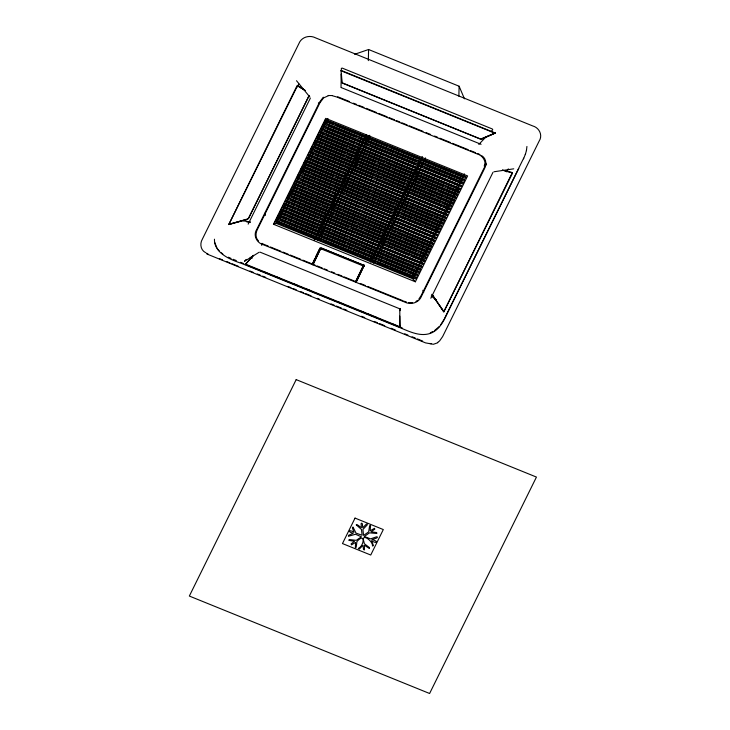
<?xml version="1.0" encoding="UTF-8"?>
<svg xmlns="http://www.w3.org/2000/svg" width="730" height="730" viewBox="0 0 730 730"><rect width="100%" height="100%" fill="white"/><g stroke="black" fill="none" stroke-linecap="round" stroke-linejoin="round"><path stroke-width="1.09" d="M400.14 310.67L400.168 308.434M341.019 87.436L341.229 74.25M341.284 70.956L341.385 68.337L342.27 68.118L492.285 128.964L492.759 129.73L490.989 131.674M214.456 239.194C213.963 252.927 230.132 259.661 241.292 263.302L398.936 327.241M275.757 220.779L416.209 277.747L415.635 278.924L275.173 221.947L275.767 220.296L416.228 277.263M277.172 217.905L417.633 274.872L417.058 276.04L276.597 219.073L277.181 217.421L417.642 274.389M278.595 215.031L419.056 271.998L418.473 273.166L278.011 216.199L278.604 214.547L419.066 271.514M280.01 212.147L420.471 269.124L419.896 270.292L279.435 213.324L280.028 211.663L420.48 268.64M281.433 209.273L281.442 208.789L421.894 266.249L421.31 267.417L280.858 210.45L281.433 209.273L421.894 266.249M297.046 177.636L297.064 177.153L437.507 234.613L436.932 235.781L296.471 178.814L297.046 177.636L437.507 234.613M298.47 174.762L438.931 231.729L438.347 232.906L297.895 175.939L298.479 174.278L438.94 231.246M299.893 171.888L440.345 228.855L439.77 230.032L299.309 173.056L299.902 171.404L440.363 228.371M301.308 169.013L441.769 225.981L441.194 227.149L300.733 170.181L301.317 168.53L441.778 225.497M302.731 166.139L443.183 223.106L442.608 224.274L302.147 167.307L302.74 165.646L443.201 222.623M304.145 163.255L444.606 220.232L444.032 221.4L303.57 164.432L304.164 162.772L444.616 219.748M305.569 160.381L305.578 159.897L446.03 217.348L445.446 218.525L304.994 161.558L305.569 160.381L446.03 217.348M314.703 258.812L312.248 264.461L320.251 247.561M321.182 128.745L321.2 128.261L461.643 185.712L461.068 186.889L320.607 129.922L321.182 128.745L461.643 185.712M322.605 125.87L463.066 182.838L462.482 184.015L322.03 127.038L322.614 125.387L463.076 182.354M320.68 248.565L312.951 264.744L320.68 248.565L321.775 248.182L362.71 264.789L363.111 266.715L355.464 281.99L363.129 265.784M324.029 122.996L464.481 179.963L463.906 181.131L323.445 124.164L324.038 122.512L464.49 179.48M363.111 266.715L362.691 265.72L321.757 249.122L321.775 248.182M325.443 120.121L465.904 177.089L465.32 178.257L324.868 121.289L325.452 119.638L465.913 176.605M356.158 281.762L356.231 282.3L364.233 265.41L356.158 281.762L355.401 281.452M362.691 265.72L362.71 264.789M364.215 266.34L363.814 264.406M368.34 60.617L368.586 49.512L354.634 54.294M423.309 263.366L282.857 206.398L282.273 207.566L422.734 264.543L423.309 263.366L282.866 205.915M433.246 243.236L292.794 186.269L292.21 187.437L432.671 244.404L433.246 243.236L292.803 185.785M434.669 240.362L294.208 183.394L293.633 184.562L434.095 241.53L434.669 240.362L294.217 182.911M436.093 237.487L295.632 180.52L295.048 181.688L435.509 238.655L436.093 237.487L295.641 180.027M447.444 214.474L306.992 157.507L306.408 158.675L446.87 215.651L447.444 214.474L308.051 157.452M448.868 211.6L308.407 154.632L307.832 155.8L448.284 212.768L448.868 211.6L309.474 154.578M458.878 96.214L459.106 86.222L368.586 49.512M460.219 188.596L319.767 131.619L319.183 132.796L459.644 189.763L460.219 188.596L319.776 131.135M526.923 146.465L526.439 150.626M480.541 139.111L495.506 132.942L481.672 139.22M399.976 326.547L399.118 326.903L246.147 264.862L245.654 263.95M245.901 264.296L399.739 326.693M399.985 326.684L400.031 326.118M431.74 294.345L443.858 311.838L432.37 295.093M443.858 311.838L512.46 173.238L511.894 172.426L502.404 170.181M261.714 245.417L262.097 243.382M495.205 133.298L341.366 70.901M341.093 70.892L341.138 70.673M399.821 326.42L399.721 316.126M525.345 154.587L526.531 150.061M310.323 98.212L248.154 224.156M430.819 298.251L492.987 172.307M525.436 154.039L523.556 158.793M341.312 70.481L495.497 133.106M297.274 86.916L298.78 83.868M308.68 96.333L248.465 218.316L247.434 219.182M248.62 218.306L309.237 95.493M273.44 224.229L325.699 118.37L467.611 175.939L415.361 281.789L273.44 224.229L276.214 223.371L412.678 278.714L415.361 281.789M276.214 223.371L327.962 118.525M314.101 240.115L366.031 134.913M315.077 239.358L366.515 135.169M367.309 139.101L368.814 136.036M317.86 240.48L330.973 213.927M333.491 208.816L369.8 135.278M315.707 256.768L319.749 248.583M370.365 261.714L406.163 189.189M407.176 187.145L422.296 156.503M370.84 261.97L399.584 203.752M400.587 201.708L422.268 157.789M373.623 263.101L425.553 157.899M412.678 278.714L464.426 173.877M484.173 165.993L485.678 162.936L486.582 164.916M506.802 171.906L508.308 168.858M444.315 318.928L523.675 158.154M518.802 168.42L448.695 310.433C444.488 319.22 440.208 329.978 430.125 333.455C419.613 336.904 409.074 331.329 399.547 327.487M245.809 263.95L253.538 255.299M443.858 319.731L440.765 324.64M245.654 264.087L252.772 256.011M418.856 299.054L421.21 295.431L483.506 169.223C487.485 163.255 483.607 155.572 476.982 153.866L336.877 97.035L332.433 95.749M246.083 259.433L244.45 261.349L259.113 252.261M478.807 144.43L485.66 137.258M248.382 218.69L228.873 224.484L297.411 85.967M323.29 97.19L319.539 102.2L256.805 229.275C252.808 235.288 256.714 243.026 263.384 244.742L404.457 301.964C410.661 305.259 419.002 302.932 421.557 296.097L484.291 169.022C486.883 164.688 486.372 158.474 481.764 155.709M439.496 326.337L434.387 330.699M495.323 132.951L481.526 138.946M305.058 90.474L297.794 85.738L296.8 86.204L228.691 224.566L247.333 219.547M437.854 342.297L439.652 340.864L442.645 336.566L539.123 141.136C543.038 135.196 539.205 127.622 532.644 125.907L315.698 37.914C309.575 34.684 301.399 36.965 298.862 43.681L202.383 239.112C199.655 243.601 200.54 250.089 205.495 252.589M415.981 301.454L417.487 300.404M437.781 342.762L433.383 344.286L425.553 342.89L206.791 253.958M443.822 311.673L512.104 173.046M430.271 332.743L432.78 331.612M318.38 103.085L320.525 102.346M320.233 248.501L321.337 248.118L363.796 265.346M320.652 249.496L321.757 249.122M240.991 220.971L228.937 224.265M243.136 220.378L246.357 219.484M328.509 95.685L323.609 97.893L319.886 102.866L257.59 229.074C255.527 232.797 255.181 237.98 258.584 241.046M493.973 171.76L513.737 168.831M328.153 95.502L332.123 95.566M412.587 302.612L408.663 302.548M246.749 221.911L250.107 222.139M242.88 220.743L250.49 222.102M429.495 343.438L431.229 343.748M502.432 170.117L512.423 172.937M481.088 144.312L341.275 87.609M297.42 85.529L303.132 89.16M260.053 252.151L399.867 308.854M404.219 301.262L406.51 302.056M480.249 138.864L342.251 82.837M342.635 83.211L480.094 138.965M337.698 96.761L349.278 101.461M353.484 103.167L356.641 104.445M358.749 105.303L364.014 107.438M366.122 108.296L376.643 112.557M378.751 113.415L387.174 116.827M389.282 117.685L394.547 119.82M396.655 120.678L399.812 121.956M401.911 122.813L407.176 124.949M409.284 125.797L422.971 131.345M426.128 132.632L430.335 134.338M434.551 136.045L437.708 137.331M439.816 138.18L450.346 142.45M452.445 143.308L468.24 149.714M470.348 150.562L475.604 152.698M328.044 122.093L333.327 124.228M335.435 125.086L356.559 133.654M358.676 134.512L363.951 136.656M366.068 137.514L387.183 146.073M389.3 146.931L399.857 151.219M401.974 152.077L417.815 158.501M419.923 159.359L423.09 160.646M425.207 161.494L430.481 163.639M432.598 164.496L453.722 173.065M455.83 173.922L461.114 176.058M328.737 125.825L331.904 127.111M334.021 127.969L355.136 136.528M359.361 138.244L362.536 139.53M364.644 140.388L385.768 148.957M387.876 149.814L393.16 151.95M395.268 152.807L405.834 157.096M407.942 157.945L416.392 161.376M418.509 162.233L423.783 164.378M425.9 165.226L447.015 173.795M449.132 174.653L454.407 176.797M456.524 177.655L459.69 178.941M327.323 128.699L337.88 132.979M339.988 133.836L355.829 140.26M357.946 141.118L368.504 145.407M370.621 146.265L386.462 152.689M388.57 153.546L391.736 154.824M393.853 155.682L399.127 157.826M401.245 158.684L414.969 164.25M419.193 165.965L422.369 167.252M424.477 168.11L445.601 176.669M448.767 177.956L452.992 179.671M455.1 180.529L461.442 183.102M325.899 131.573L331.183 133.718M333.291 134.575L347.024 140.142M350.19 141.428L354.415 143.144M356.523 143.993L361.806 146.137M363.914 146.995L385.038 155.563M387.155 156.421L392.43 158.565M394.547 159.414L415.662 167.982M417.779 168.84L428.337 173.129M430.454 173.977L446.295 180.41M448.402 181.259L451.569 182.546M453.686 183.403L458.96 185.548M320.251 132.741L324.476 134.448M326.593 135.305L329.759 136.592M331.867 137.45L355.108 146.876M357.216 147.734L360.383 149.011M362.5 149.869L383.615 158.437M385.732 159.295L391.015 161.439M393.123 162.297L414.248 170.857M416.355 171.714L421.639 173.859M423.747 174.716L434.313 178.996M436.421 179.854L444.871 183.285M446.988 184.143L452.262 186.278M454.379 187.136L459.654 189.28M318.353 134.01L458.814 190.986M318.837 135.616L323.062 137.331M325.169 138.18L346.294 146.748M349.46 148.035L353.685 149.75M355.802 150.608L366.36 154.888M368.468 155.745L384.309 162.169M386.425 163.027L396.983 167.307M399.1 168.165L414.941 174.589M417.049 175.446L420.215 176.733M422.332 177.591L443.448 186.159M447.673 187.875L450.848 189.152M452.956 190.01L458.239 192.154M316.939 136.893L457.4 193.861M318.472 138.919L329.029 143.199M331.146 144.056L352.262 152.625M354.379 153.482L359.662 155.627M361.77 156.485L375.503 162.051M378.669 163.338L382.894 165.044M385.002 165.902L390.285 168.046M392.393 168.904L406.126 174.47M409.293 175.757L413.518 177.472M415.635 178.33L444.141 189.891M446.258 190.749L456.816 195.029M315.515 139.768L455.976 196.735M317.048 141.793L322.332 143.938M324.448 144.796L345.564 153.364M347.681 154.213L352.955 156.357M355.072 157.215L358.238 158.501M360.346 159.359L376.196 165.783M378.304 166.641L383.588 168.776M385.695 169.634L388.862 170.92M390.979 171.778L412.094 180.346M414.211 181.204L419.495 183.339M421.602 184.197L435.335 189.773M438.502 191.05L442.727 192.766M444.835 193.623L450.118 195.768M452.226 196.625L455.401 197.903M314.101 142.642L454.553 199.609M317.742 145.525L320.908 146.812M323.025 147.67L344.149 156.238M347.316 157.525L351.541 159.231M353.649 160.089L374.773 168.657M376.881 169.515L382.164 171.66M384.281 172.508L394.839 176.797M396.947 177.655L405.396 181.076M407.513 181.934L412.788 184.079M414.905 184.936L425.462 189.216M427.579 190.074L443.42 196.498M445.528 197.356L448.695 198.642M450.812 199.5L453.978 200.786M313.736 145.945L453.138 202.484M316.327 148.4L326.885 152.689M328.993 153.546L344.843 159.97M346.951 160.828L350.117 162.106M352.234 162.963L357.508 165.108M359.625 165.965L375.466 172.389M377.574 173.247L380.741 174.534M382.858 175.392L388.141 177.527M390.249 178.385L403.982 183.951M407.148 185.237L411.373 186.953M413.481 187.811L434.605 196.379M437.772 197.666L441.997 199.372M444.114 200.23L452.554 203.661M312.312 148.82L451.715 205.367M314.904 151.283L320.187 153.419M322.295 154.276L343.419 162.845M345.527 163.703L350.811 165.847M352.928 166.696L374.043 175.264M376.16 176.122L381.434 178.266M383.551 179.124L386.717 180.41M388.825 181.259L404.675 187.692M406.783 188.541L417.341 192.829M419.458 193.687L440.573 202.256M442.69 203.104L447.974 205.249M310.898 151.703L450.3 208.242M310.314 152.871L313.48 154.158M315.597 155.016L318.764 156.293M320.881 157.151L344.113 166.577M346.221 167.435L349.387 168.721M351.504 169.579L372.629 178.138M376.853 179.854L380.02 181.14M382.128 181.998L403.252 190.566M405.36 191.424L410.643 193.559M412.76 194.417L423.318 198.706M425.426 199.555L433.875 202.986M435.993 203.843L441.267 205.988M443.384 206.845L449.716 209.41M308.899 155.745L312.066 157.032M314.174 157.89L342.689 169.451M344.806 170.309L355.364 174.589M357.472 175.446L373.322 181.87M375.43 182.728L378.596 184.015M380.713 184.873L385.988 187.017M388.104 187.875L403.945 194.299M406.053 195.156L409.22 196.434M411.337 197.292L416.62 199.436M418.728 200.294L432.461 205.86M435.627 207.147L439.852 208.862M441.96 209.72L448.302 212.284M307.476 158.62L310.642 159.906M312.759 160.764L318.034 162.909M320.151 163.766L341.275 172.326M343.383 173.183L348.666 175.328M350.774 176.186L371.899 184.754M374.006 185.612L379.29 187.747M381.407 188.605L402.522 197.173M404.639 198.031L415.197 202.31M417.314 203.168L433.155 209.592M435.262 210.45L445.82 214.739M306.062 161.494L311.336 163.639M313.453 164.496L324.01 168.776M326.118 169.634L341.969 176.058M344.076 176.915L347.243 178.202M349.36 179.06L370.475 187.628M374.7 189.344L377.866 190.621M379.983 191.479L401.108 200.047M403.215 200.905L408.499 203.049M410.607 203.907L431.731 212.466M433.839 213.324L439.122 215.469M441.239 216.326L444.406 217.613M305.697 164.807L309.921 166.513M312.029 167.371L333.154 175.939M336.32 177.226L340.545 178.941M342.653 179.79L371.168 191.36M373.285 192.218L383.843 196.498M385.96 197.356L401.801 203.779M403.909 204.637L407.075 205.924M409.192 206.782L414.467 208.926M416.584 209.775L432.425 216.208M434.532 217.056L437.699 218.343M439.816 219.201L442.982 220.487M305.332 168.11L315.889 172.389M318.006 173.247L339.121 181.816M341.238 182.673L346.513 184.809M348.63 185.666L369.754 194.235M371.862 195.093L377.145 197.237M379.253 198.095L392.986 203.661M396.153 204.947L400.378 206.654M402.486 207.512L407.769 209.656M409.886 210.514L431.001 219.082M433.118 219.94L441.568 223.362M303.908 170.984L309.191 173.129M311.299 173.977L321.866 178.266M323.974 179.124L332.424 182.546M334.541 183.403L339.815 185.548M341.932 186.405L370.448 197.967M372.555 198.825L375.722 200.111M377.839 200.969L398.954 209.537M403.179 211.244L406.345 212.53M408.462 213.388L429.587 221.957M431.695 222.814L436.978 224.95M304.602 174.716L307.768 176.003M309.885 176.861L315.159 178.996M317.276 179.854L331 185.42M334.176 186.707L338.401 188.422M340.509 189.28L361.633 197.848M364.799 199.135L369.024 200.841M371.132 201.699L381.699 205.988M383.807 206.845L392.256 210.267M394.373 211.125L399.648 213.269M401.765 214.127L412.322 218.407M414.439 219.265L430.28 225.689M432.388 226.546L435.554 227.833M303.187 177.591L313.745 181.87M315.853 182.728L331.694 189.152M333.811 190.01L344.368 194.299M346.485 195.156L362.326 201.58M364.434 202.438L367.601 203.725M369.718 204.573L374.992 206.718M377.109 207.575L390.842 213.142M394.008 214.428L398.233 216.144M400.341 217.002L405.624 219.137M407.732 219.995L421.465 225.57M424.632 226.847L428.857 228.563M430.965 229.421L437.306 231.994M301.764 180.465L307.047 182.609M309.155 183.467L330.279 192.036M332.387 192.893L337.671 195.029M339.779 195.886L360.903 204.455M363.02 205.312L368.294 207.457M370.411 208.305L391.526 216.874M393.643 217.732L398.927 219.876M401.035 220.734L404.201 222.02M406.318 222.869L427.433 231.437M429.55 232.295L434.834 234.44M296.115 181.633L300.34 183.339M302.457 184.197L305.624 185.484M307.741 186.342L313.015 188.486M315.132 189.344L330.973 195.768M333.081 196.625L336.247 197.903M338.364 198.761L359.488 207.329M363.704 209.045L366.88 210.331M368.988 211.189L390.112 219.748M393.278 221.035L397.503 222.75M399.611 223.608L410.178 227.888M412.286 228.745L420.736 232.177M422.852 233.034L428.127 235.17M430.244 236.027L435.518 238.172M294.701 184.507L298.926 186.223M301.034 187.072L306.317 189.216M308.425 190.074L329.549 198.642M331.666 199.5L342.224 203.779M344.332 204.637L360.173 211.061M362.29 211.919L372.848 216.208M374.964 217.056L390.805 223.489M392.913 224.338L396.08 225.625M398.197 226.482L403.48 228.627M405.588 229.485L419.321 235.051M422.488 236.338L426.712 238.053M428.82 238.902L434.104 241.046M293.277 187.382L297.502 189.097M299.619 189.955L304.894 192.09M307.011 192.948L328.135 201.517M330.243 202.374L335.526 204.519M337.634 205.376L358.759 213.936M360.866 214.793L366.15 216.938M368.258 217.796L389.382 226.364M391.499 227.222L396.773 229.357M398.89 230.215L402.057 231.501M404.165 232.359L420.005 238.783M422.123 239.641L432.68 243.92M291.38 188.659L431.841 245.627M292.912 190.685L298.196 192.829M300.313 193.687L310.87 197.967M312.978 198.825L328.819 205.249M330.936 206.106L334.103 207.393M336.22 208.251L341.494 210.386M343.611 211.244L359.452 217.668M361.56 218.525L364.726 219.812M366.843 220.67L387.968 229.238M392.183 230.954L395.359 232.231M397.467 233.089L418.591 241.657M420.699 242.515L425.982 244.66M428.09 245.517L431.266 246.795M289.965 191.534L430.417 248.501M290.44 193.131L296.772 195.704M298.889 196.562L304.173 198.706M306.281 199.564L320.014 205.13M323.18 206.417L327.405 208.123M329.513 208.981L358.029 220.551M360.145 221.409L370.703 225.689M372.811 226.546L388.652 232.97M390.769 233.828L401.327 238.108M403.444 238.965L419.285 245.389M421.392 246.247L424.559 247.534M426.676 248.392L429.842 249.678M289.6 194.837L429.003 251.385M292.192 197.292L297.466 199.436M299.583 200.294L302.749 201.58M304.866 202.438L325.981 211.007M328.099 211.855L333.373 214M335.49 214.857L356.614 223.426M358.722 224.283L364.005 226.419M366.113 227.276L379.846 232.852M383.013 234.129L387.238 235.845M389.346 236.702L394.629 238.847M396.737 239.705L417.861 248.264M419.978 249.122L425.252 251.266M288.177 197.711L427.579 254.259M290.768 200.175L296.051 202.31M298.159 203.168L319.284 211.736M321.392 212.594L326.675 214.739M328.792 215.587L339.35 219.876M341.457 220.734L357.298 227.158M359.416 228.016L362.582 229.302M364.699 230.151L387.931 239.577M390.039 240.435L393.205 241.721M395.322 242.579L416.447 251.147M420.662 252.854L423.838 254.14M286.762 200.595L426.165 257.133M286.178 201.763L289.354 203.049M291.462 203.907L294.628 205.185M296.745 206.043L302.019 208.187M304.136 209.045L325.261 217.613M327.368 218.471L332.652 220.606M334.76 221.464L348.493 227.03M351.659 228.317L355.884 230.032M357.992 230.89L379.116 239.458M382.283 240.745L386.508 242.451M388.625 243.309L399.182 247.598M401.29 248.455L417.131 254.879M419.248 255.737L422.415 257.015M285.339 203.469L424.741 260.008M284.764 204.637L287.93 205.924M290.038 206.782L295.321 208.926M297.438 209.775L318.554 218.343M320.671 219.201L331.228 223.489M333.345 224.338L349.186 230.771M351.294 231.62L354.461 232.906M356.578 233.764L361.852 235.909M363.969 236.766L385.093 245.335M387.201 246.183L392.484 248.328M394.592 249.185L408.326 254.752M411.492 256.038L415.717 257.754M417.825 258.612L423.108 260.747M283.34 207.512L286.507 208.798M290.732 210.514L293.907 211.8M296.015 212.658L317.139 221.217M319.247 222.075L324.531 224.219M326.638 225.077L337.205 229.357M339.313 230.215L347.763 233.646M349.871 234.503L355.154 236.639M357.271 237.496L378.386 246.065M380.503 246.923L385.778 249.067M387.895 249.925L391.061 251.202M393.178 252.06L416.41 261.486M418.518 262.344L421.685 263.63M282.975 210.815L287.2 212.53M289.317 213.388L299.875 217.668M301.992 218.525L317.833 224.95M319.941 225.807L323.107 227.094M325.224 227.952L330.498 230.096M332.615 230.954L346.339 236.52M350.564 238.235L353.74 239.513M355.848 240.371L376.972 248.939M380.138 250.226L384.363 251.941M386.471 252.799L407.596 261.367M410.762 262.645L414.987 264.36M417.104 265.218L420.27 266.505M281.561 213.698L285.786 215.405M287.894 216.262L293.177 218.407M295.285 219.265L316.409 227.833M318.517 228.691L323.801 230.826M325.918 231.684L347.033 240.252M349.15 241.11L359.707 245.389M361.825 246.247L377.666 252.671M379.773 253.529L382.94 254.816M385.057 255.673L390.331 257.818M392.448 258.666L413.572 267.235M415.68 268.093L418.847 269.379M280.137 216.573L286.479 219.137M288.587 219.995L291.754 221.281M293.871 222.139L314.986 230.707M317.103 231.565L322.386 233.7M324.494 234.558L345.618 243.126M347.726 243.984L353.01 246.129M355.118 246.986L365.684 251.266M367.792 252.124L376.242 255.546M378.35 256.403L383.633 258.548M385.75 259.405L406.865 267.974M408.982 268.832L414.257 270.967M280.831 220.305L285.056 222.02M287.164 222.869L297.73 227.158M299.838 228.016L315.679 234.44M317.796 235.297L328.354 239.577M330.471 240.435L346.312 246.859M348.42 247.716L351.586 249.003M353.703 249.861L358.977 252.005M361.095 252.854L374.818 258.429M379.043 260.135L382.219 261.422M384.327 262.28L405.451 270.848M408.618 272.135L412.842 273.85M277.3 222.321L283.632 224.895M285.749 225.752L291.033 227.888M293.141 228.745L306.874 234.321M310.04 235.598L314.265 237.314M316.373 238.172L321.656 240.316M323.764 241.174L344.888 249.733M346.996 250.591L357.563 254.879M359.671 255.737L375.512 262.161M377.629 263.019L388.187 267.299M390.304 268.156L406.145 274.58M408.252 275.438L411.419 276.725M265.163 244.851L268.293 246.129M270.383 246.977L280.831 251.211M282.921 252.06L288.149 254.177M290.239 255.026L300.687 259.26M302.767 260.108L311.126 263.503M312.175 263.922L315.013 265.072M317.085 265.912L322.259 268.019M324.33 268.859L327.441 270.118M331.575 271.797L334.687 273.057M337.789 274.316L341.932 275.995M344.003 276.834L354.36 281.032M360.337 283.459L365.566 285.576M367.655 286.425L403.179 300.833M250.144 257.298L252.261 258.146M233.189 259.305L236.356 260.592M240.581 262.307L243.747 263.594M263.813 271.733L266.988 273.011M276.488 276.871L279.654 278.157M294.445 284.152L297.612 285.439M307.12 289.29L310.286 290.577M337.744 301.718L340.91 302.996M360.976 311.135L364.142 312.422M368.367 314.137L371.534 315.424M373.651 316.282L376.817 317.559M391.599 323.563L394.775 324.841M399 326.556L402.166 327.843M219.392 258.612L222.55 259.898M226.765 261.605L229.923 262.882M232.03 263.74L238.345 266.304M249.934 271.003L253.091 272.281M257.307 273.987L260.464 275.274M262.572 276.123L265.729 277.409M287.848 286.379L291.005 287.656M293.113 288.514L296.271 289.792M300.486 291.507L303.643 292.785M305.751 293.642L311.016 295.778M317.331 298.342L319.439 299.19M331.028 303.89L334.185 305.176M336.293 306.025L341.558 308.16M343.666 309.018L346.823 310.296M361.569 316.282L364.726 317.559M374.207 321.41L377.364 322.687M379.472 323.545L384.737 325.68M391.052 328.245L395.268 329.951M404.748 333.793L407.906 335.079M412.121 336.785L415.279 338.063M417.387 338.921L422.652 341.056M477.712 153.555L479.911 154.568M261.933 243.418L264.114 244.431M228.399 257.206L231.072 258.447M206.207 253.073L207.977 253.921M305.04 90.31L297.256 85.665M431.202 296.088L436.567 300.039M342.224 83.01L341.676 82.271M221.309 252.799L222.851 254.076M296.508 80.72L309.912 97.108M342.069 82.672L341.403 73.803M217.394 248.738L219.182 250.828M432.406 294.865L436.723 301.207M437.954 303.023L443.502 311.181M216.974 247.981L214.748 242.552M422.816 290.294L423.719 292.265M459.106 86.222L464.453 98.815M264.506 213.324L265.401 215.423M341.102 70.728L341.658 82.435M399.73 308.498L400.031 326.264M358.384 548.431L359.288 549.079L363.002 545.328L363.485 549.508L364.416 549.945L364.425 545.283L369.407 548.476L369.316 547.491L364.288 543.658L364.115 542.718A5.01 4.526 1.3 0 0 364.06 542.28C360.273 531.86 373.24 541.021 372.492 546.013L373.477 545.648L371.515 540.72C377.063 544.498 378.943 540.976 371.99 539.643L376.78 537.992L377.529 537.079L376.507 536.824L370.594 538.859L364.261 536.504L369.499 532.845L376.817 533.475L376.671 532.562L371.132 531.805L374.8 529.113L374.536 528.31L370.174 530.792L370.557 525.445L369.635 525.636L368.668 531.896L363.567 535.382L362.91 529.478L367.345 524.797L367.117 524.058L366.277 524.167L362.764 527.79L362.345 523.748L361.697 523.136L361.085 523.638L361.414 527.671L357.253 524.715L356.204 524.824L361.469 529.478L362.116 535.254L356.012 533.128L352.973 527.005L352.38 527.872L353.986 532.334C349.013 528.894 347.051 531.851 353.201 533.302L348.621 535.291L348.438 536.267L355.519 534.26L361.423 536.824L356.231 540.337L349.214 539.525L348.812 540.337L354.515 541.313L351.094 543.905L351.459 544.881L355.574 542.408L355.373 547.728L356.222 547.245L356.934 541.541C365.575 531.942 364.325 545.62 358.384 548.431M284.271 203.524L283.696 204.692L424.148 261.668L424.732 260.491L284.271 203.524M285.695 200.65L285.111 201.818L425.572 258.785L426.147 257.617L285.695 200.65M287.109 197.775L286.534 198.943L426.995 255.911L427.57 254.743L287.109 197.775M288.532 194.892L287.958 196.069L428.41 253.036L428.994 251.868L288.532 194.892M289.956 192.017L289.372 193.195L429.833 250.162L430.408 248.985L289.956 192.017M291.37 189.143L290.796 190.311L431.248 247.287L431.832 246.11L291.37 189.143M309.83 151.758L309.246 152.926L449.707 209.893L450.282 208.725L309.83 151.758M311.245 148.883L310.67 150.052L451.131 207.019L451.706 205.851L311.245 148.883M312.668 146L312.093 147.177L452.545 204.144L453.129 202.976L312.668 146M314.082 143.126L313.508 144.303L453.969 201.27L454.544 200.093L314.082 143.126M315.506 140.251L314.931 141.419L455.383 198.396L455.967 197.219L315.506 140.251M316.929 137.377L316.346 138.545L456.807 195.512L457.382 194.344L316.929 137.377M318.344 134.502L317.769 135.671L458.23 192.638L458.805 191.47L318.344 134.502M296.179 379.618L189.344 596.054L429.605 693.5L536.44 477.073L296.179 379.618M355.045 518.099L342.47 543.558L370.74 555.028L383.305 529.56L355.045 518.099"/></g></svg>
